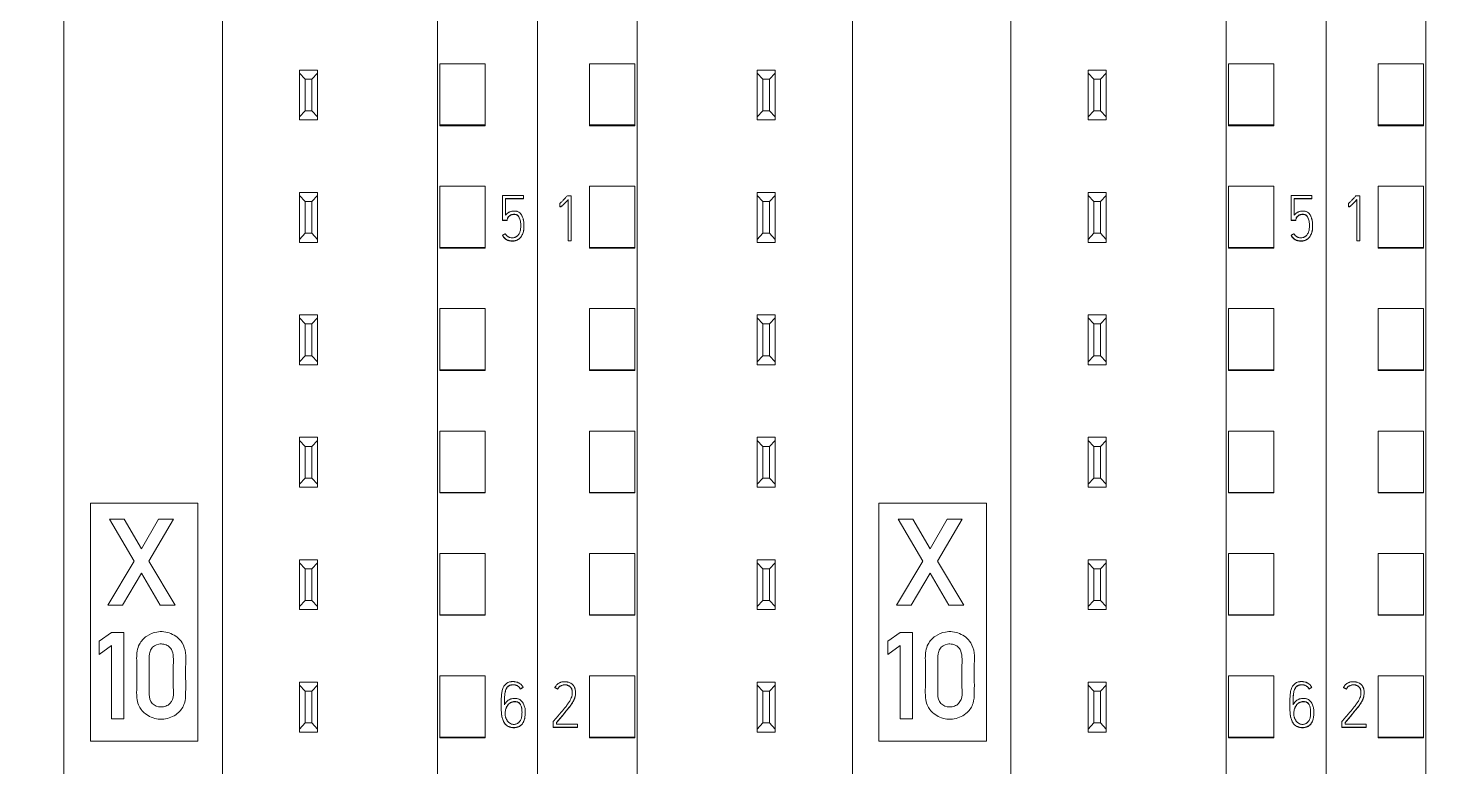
# Model space of a CAD drawing. Header units: millimetres. Extents: x 42151 to 59780, y 37376 to 44547.
# Drawn here: x 48251.8 to 48314.4, y 43255.1 to 43287.7 of the extents above; entities that cross this region are included whole.
import ezdxf

# ---------------------------------------------------------------- set-up
doc = ezdxf.new("R2010")
doc.units = ezdxf.units.MM
doc.set_wipeout_variables(frame=1)
doc.layers.add('000-PI-Oprema', color=30, linetype='Continuous', lineweight=5)
doc.layers.add('SI-ORMAR-Oprema', color=30, linetype='Continuous', lineweight=5)

# ---------------------------------------------------------------- blocks, each defined once
blk = doc.blocks.new('6ES7531-7KF00-0AB0')
at = {"layer": 'SI-ORMAR-Oprema', "linetype": 'Continuous'}
for p, q in [((-26.013, 40.02), (-26.013, 15.837)), ((-19.763, 37.279), (-19.763, 40.02)), ((-29.363, 38.929), (-29.363, 16.929)), ((-23.213, 37.279), (-23.213, 37.279)), ((-23.213, 37.279), (-22.013, 37.279)), ((-23.213, 29.431), (-23.213, 37.279)), ((-23.213, 37.279), (-22.013, 37.279)), ((-22.013, 37.279), (-22.013, 37.279)), ((-22.013, 37.279), (-22.013, 29.431)), ((-19.313, 37.279), (-19.763, 37.279)), ((-19.313, 18.579), (-19.313, 37.279)), ((-18.192, 36.979), (-18.192, 31.479)), ((-22.013, 29.431), (-23.213, 29.431)), ((-23.213, 28.526), (-23.213, 28.526)), ((-23.213, 28.526), (-22.013, 28.526)), ((-23.213, 18.581), (-23.213, 28.526)), ((-23.213, 28.526), (-22.013, 28.526)), ((-22.013, 28.526), (-22.013, 28.526)), ((-22.013, 28.526), (-22.013, 18.581)), ((-18.192, 18.979), (-18.192, 26.479)), ((-22.013, 18.581), (-23.213, 18.581)), ((-19.763, 18.579), (-19.763, 18.579)), ((-19.763, 18.579), (-19.313, 18.579)), ((-19.763, 15.837), (-19.763, 18.579)), ((-19.763, 18.579), (-19.313, 18.579)), ((-19.313, 18.579), (-19.313, 18.579)), ((-29.363, 16.929), (-29.363, 16.446)), ((-26.013, 16.929), (-29.363, 16.929)), ((-17.763, 16.929), (-19.763, 16.929)), ((-26.013, 16.446), (-29.363, 16.446)), ((-29.363, 16.446), (-29.363, 15.837)), ((-17.763, 16.446), (-19.763, 16.446)), ((-17.763, 16.8), (-17.763, 16.329)), ((-17.763, 16.329), (-17.763, -1.738)), ((-26.013, 15.837), (-29.363, 15.837)), ((-29.363, 15.837), (-29.363, 0.893)), ((-17.763, 15.837), (-19.763, 15.837))]:
    blk.add_line(p, q, dxfattribs=at)
blk.add_open_spline([(-17.763, 16.929), (-17.763, 16.929), (-17.763, 16.919), (-17.763, 16.876), (-17.763, 16.828), (-17.763, 16.8)], degree=3, dxfattribs=at)
blk.add_wipeout([(-17.038, 69.029), (17.762, 69.029), (17.762, -77.96), (-17.038, -77.971)]).dxf.layer = 'SI-ORMAR-Oprema'
for p, q in [((-17.038, 56.709), (-17.038, -56.709)), ((17.762, 56.709), (17.762, -56.709)), ((-12.638, 54.429), (-12.638, -54.387)), ((13.362, -54.387), (13.362, 54.429)), ((-3.138, -51.671), (-3.138, 49.229)), ((3.862, 49.229), (3.862, -51.671)), ((-14.738, 34.207), (-14.738, 36.909)), ((-12.738, 36.909), (-14.738, 36.909)), ((-12.738, 34.207), (-12.738, 36.909)), ((-7.338, 36.629), (-6.538, 36.629)), ((-7.338, 36.495), (-7.338, 36.629)), ((-7.338, 34.562), (-7.338, 36.495)), ((-7.088, 36.229), (-7.338, 36.495)), ((-6.538, 36.495), (-6.788, 36.229)), ((-6.538, 36.629), (-6.538, 36.495)), ((-6.538, 36.495), (-6.538, 34.562)), ((7.262, 36.629), (8.062, 36.629)), ((7.262, 36.495), (7.262, 36.629)), ((7.512, 36.229), (7.262, 36.495)), ((7.262, 34.562), (7.262, 36.495)), ((8.062, 36.495), (7.812, 36.229)), ((8.062, 36.629), (8.062, 36.495)), ((8.062, 36.495), (8.062, 34.562)), ((13.462, 34.207), (13.462, 36.909)), ((13.462, 36.909), (15.462, 36.909)), ((15.462, 34.207), (15.462, 36.909)), ((-7.088, 36.229), (-7.088, 34.829)), ((-6.788, 36.229), (-7.088, 36.229)), ((-6.788, 34.829), (-6.788, 36.229)), ((7.812, 36.229), (7.512, 36.229)), ((7.512, 36.229), (7.512, 34.829)), ((7.812, 34.829), (7.812, 36.229)), ((-7.338, 34.562), (-7.088, 34.829)), ((-7.338, 34.429), (-7.338, 34.562)), ((-7.088, 34.829), (-6.788, 34.829)), ((-6.788, 34.829), (-6.538, 34.562)), ((-6.538, 34.562), (-6.538, 34.429)), ((7.262, 34.562), (7.512, 34.829)), ((7.262, 34.429), (7.262, 34.562)), ((7.512, 34.829), (7.812, 34.829)), ((7.812, 34.829), (8.062, 34.562)), ((8.062, 34.562), (8.062, 34.429)), ((-14.738, 34.177), (-14.738, 34.207)), ((-12.738, 34.207), (-14.738, 34.207)), ((-12.738, 34.177), (-14.738, 34.177)), ((-12.738, 34.177), (-12.738, 34.207)), ((-6.538, 34.429), (-7.338, 34.429)), ((8.062, 34.429), (7.262, 34.429)), ((13.462, 34.207), (15.462, 34.207)), ((13.462, 34.177), (13.462, 34.207)), ((13.462, 34.177), (15.462, 34.177)), ((15.462, 34.177), (15.462, 34.207)), ((-14.738, 28.805), (-14.738, 31.508)), ((-12.738, 31.508), (-14.738, 31.508)), ((-12.738, 28.805), (-12.738, 31.508)), ((13.462, 28.805), (13.462, 31.508)), ((13.462, 31.508), (15.462, 31.508)), ((15.462, 28.805), (15.462, 31.508)), ((-16.051, 30.743), (-16.051, 30.737)), ((-15.54, 31.088), (-15.715, 31.088)), ((-15.679, 30.916), (-15.679, 29.104)), ((-15.54, 29.104), (-15.54, 31.088)), ((-7.338, 31.229), (-6.538, 31.229)), ((-7.338, 31.095), (-7.338, 31.229)), ((-7.338, 29.162), (-7.338, 31.095)), ((-7.088, 30.829), (-7.338, 31.095)), ((-6.788, 30.829), (-7.088, 30.829)), ((-7.088, 30.829), (-7.088, 29.429)), ((-6.538, 31.095), (-6.788, 30.829)), ((-6.788, 29.429), (-6.788, 30.829)), ((-6.538, 31.229), (-6.538, 31.095)), ((-6.538, 31.095), (-6.538, 29.162)), ((7.262, 31.229), (8.062, 31.229)), ((7.262, 31.095), (7.262, 31.229)), ((7.262, 29.162), (7.262, 31.095)), ((7.512, 30.829), (7.262, 31.095)), ((7.512, 30.829), (7.512, 29.429)), ((7.812, 30.829), (7.512, 30.829)), ((8.062, 31.095), (7.812, 30.829)), ((7.812, 29.429), (7.812, 30.829)), ((8.062, 31.229), (8.062, 31.095)), ((8.062, 31.095), (8.062, 29.162)), ((16.221, 31.099), (16.221, 30.005)), ((17.144, 31.099), (16.221, 31.099)), ((16.359, 30.226), (16.359, 30.961)), ((16.359, 30.961), (17.144, 30.961)), ((17.144, 30.954), (16.359, 30.954)), ((17.144, 30.961), (17.144, 31.099)), ((17.144, 30.961), (17.144, 30.954)), ((-16.042, 30.596), (-16.042, 30.59)), ((16.221, 30.005), (16.221, 29.998)), ((16.221, 30.005), (16.432, 30.005)), ((16.432, 29.998), (16.221, 29.998)), ((16.432, 30.005), (16.432, 29.998)), ((17.172, 29.74), (17.172, 29.746)), ((-15.679, 29.104), (-15.679, 29.097)), ((-15.679, 29.104), (-15.54, 29.104)), ((-15.54, 29.097), (-15.679, 29.097)), ((-15.54, 29.104), (-15.54, 29.097)), ((-7.338, 29.162), (-7.088, 29.429)), ((-7.338, 29.029), (-7.338, 29.162)), ((-6.538, 29.029), (-7.338, 29.029)), ((-7.088, 29.429), (-6.788, 29.429)), ((-6.788, 29.429), (-6.538, 29.162)), ((-6.538, 29.162), (-6.538, 29.029)), ((7.262, 29.162), (7.512, 29.429)), ((7.262, 29.029), (7.262, 29.162)), ((8.062, 29.029), (7.262, 29.029)), ((7.512, 29.429), (7.812, 29.429)), ((7.812, 29.429), (8.062, 29.162)), ((8.062, 29.162), (8.062, 29.029)), ((16.226, 29.35), (16.226, 29.343)), ((-14.738, 28.778), (-14.738, 28.805)), ((-12.738, 28.805), (-14.738, 28.805)), ((-12.738, 28.778), (-14.738, 28.778)), ((-12.738, 28.778), (-12.738, 28.805)), ((13.462, 28.805), (15.462, 28.805)), ((13.462, 28.778), (13.462, 28.805)), ((13.462, 28.778), (15.462, 28.778)), ((15.462, 28.778), (15.462, 28.805)), ((-14.738, 23.404), (-14.738, 26.106)), ((-12.738, 26.106), (-14.738, 26.106)), ((-12.738, 23.404), (-12.738, 26.106)), ((-7.338, 25.829), (-6.538, 25.829)), ((-7.338, 25.695), (-7.338, 25.829)), ((-7.338, 23.762), (-7.338, 25.695)), ((-7.088, 25.429), (-7.338, 25.695)), ((-6.538, 25.695), (-6.788, 25.429)), ((-6.538, 25.829), (-6.538, 25.695)), ((-6.538, 25.695), (-6.538, 23.762)), ((7.262, 25.829), (8.062, 25.829)), ((7.262, 25.695), (7.262, 25.829)), ((7.262, 23.762), (7.262, 25.695)), ((7.512, 25.429), (7.262, 25.695)), ((8.062, 25.695), (7.812, 25.429)), ((8.062, 25.829), (8.062, 25.695)), ((8.062, 25.695), (8.062, 23.762)), ((13.462, 23.404), (13.462, 26.106)), ((13.462, 26.106), (15.462, 26.106)), ((15.462, 23.404), (15.462, 26.106)), ((-7.088, 25.429), (-7.088, 24.029)), ((-6.788, 25.429), (-7.088, 25.429)), ((-6.788, 24.029), (-6.788, 25.429)), ((7.812, 25.429), (7.512, 25.429)), ((7.512, 25.429), (7.512, 24.029)), ((7.812, 24.029), (7.812, 25.429)), ((-7.338, 23.762), (-7.088, 24.029)), ((-7.088, 24.029), (-6.788, 24.029)), ((-6.788, 24.029), (-6.538, 23.762)), ((7.262, 23.762), (7.512, 24.029)), ((7.512, 24.029), (7.812, 24.029)), ((7.812, 24.029), (8.062, 23.762)), ((-14.738, 23.378), (-14.738, 23.404)), ((-12.738, 23.404), (-14.738, 23.404)), ((-12.738, 23.378), (-14.738, 23.378)), ((-12.738, 23.378), (-12.738, 23.404)), ((-7.338, 23.629), (-7.338, 23.762)), ((-6.538, 23.629), (-7.338, 23.629)), ((-6.538, 23.762), (-6.538, 23.629)), ((7.262, 23.629), (7.262, 23.762)), ((8.062, 23.629), (7.262, 23.629)), ((8.062, 23.762), (8.062, 23.629)), ((13.462, 23.378), (13.462, 23.404)), ((13.462, 23.404), (15.462, 23.404)), ((13.462, 23.378), (15.462, 23.378)), ((15.462, 23.378), (15.462, 23.404)), ((-14.738, 18.002), (-14.738, 20.704)), ((-12.738, 20.704), (-14.738, 20.704)), ((-12.738, 18.002), (-12.738, 20.704)), ((13.462, 18.002), (13.462, 20.704)), ((13.462, 20.704), (15.462, 20.704)), ((15.462, 18.002), (15.462, 20.704)), ((-7.338, 20.429), (-6.538, 20.429)), ((-7.338, 20.295), (-7.338, 20.429)), ((-7.338, 18.362), (-7.338, 20.295)), ((-7.088, 20.029), (-7.338, 20.295)), ((-6.538, 20.295), (-6.788, 20.029)), ((-6.538, 20.429), (-6.538, 20.295)), ((-6.538, 20.295), (-6.538, 18.362)), ((7.262, 20.429), (8.062, 20.429)), ((7.262, 20.295), (7.262, 20.429)), ((7.512, 20.029), (7.262, 20.295)), ((7.262, 18.362), (7.262, 20.295)), ((8.062, 20.295), (7.812, 20.029)), ((8.062, 20.429), (8.062, 20.295)), ((8.062, 20.295), (8.062, 18.362)), ((-7.088, 20.029), (-7.088, 18.629)), ((-6.788, 20.029), (-7.088, 20.029)), ((-6.788, 18.629), (-6.788, 20.029)), ((7.812, 20.029), (7.512, 20.029)), ((7.512, 20.029), (7.512, 18.629)), ((7.812, 18.629), (7.812, 20.029)), ((-7.338, 18.362), (-7.088, 18.629)), ((-7.338, 18.229), (-7.338, 18.362)), ((-6.538, 18.229), (-7.338, 18.229)), ((-7.088, 18.629), (-6.788, 18.629)), ((-6.788, 18.629), (-6.538, 18.362)), ((-6.538, 18.362), (-6.538, 18.229)), ((7.262, 18.362), (7.512, 18.629)), ((7.262, 18.229), (7.262, 18.362)), ((8.062, 18.229), (7.262, 18.229)), ((7.512, 18.629), (7.812, 18.629)), ((7.812, 18.629), (8.062, 18.362)), ((8.062, 18.362), (8.062, 18.229)), ((-14.738, 17.978), (-14.738, 18.002)), ((-12.738, 18.002), (-14.738, 18.002)), ((-12.738, 17.978), (-14.738, 17.978)), ((-12.738, 17.978), (-12.738, 18.002)), ((13.462, 18.002), (15.462, 18.002)), ((13.462, 17.978), (13.462, 18.002)), ((13.462, 17.978), (15.462, 17.978)), ((15.462, 17.978), (15.462, 18.002)), ((-17.038, 16.929), (-17.763, 16.929)), ((-1.963, 17.529), (-1.963, 7.029)), ((2.787, 17.529), (-1.963, 17.529)), ((2.787, 7.029), (2.787, 17.529)), ((-17.038, 16.8), (-17.763, 16.8)), ((-17.038, 16.329), (-17.763, 16.329)), ((-0.027, 14.973), (-1.116, 16.823)), ((-1.116, 16.823), (-0.465, 16.823)), ((-0.465, 16.823), (0.294, 15.507)), ((0.294, 15.507), (1.05, 16.823)), ((1.701, 16.823), (0.612, 14.973)), ((1.05, 16.823), (1.701, 16.823)), ((-14.738, 12.601), (-14.738, 15.303)), ((-12.738, 15.303), (-14.738, 15.303)), ((-12.738, 12.601), (-12.738, 15.303)), ((13.462, 12.601), (13.462, 15.303)), ((13.462, 15.303), (15.462, 15.303)), ((15.462, 12.601), (15.462, 15.303)), ((-7.338, 15.029), (-6.538, 15.029)), ((-7.338, 14.895), (-7.338, 15.029)), ((-7.338, 12.962), (-7.338, 14.895)), ((-7.088, 14.629), (-7.338, 14.895)), ((-7.088, 14.629), (-7.088, 13.229)), ((-6.788, 14.629), (-7.088, 14.629)), ((-6.538, 14.895), (-6.788, 14.629)), ((-6.788, 13.229), (-6.788, 14.629)), ((-6.538, 15.029), (-6.538, 14.895)), ((-6.538, 14.895), (-6.538, 12.962)), ((-1.189, 13.026), (-0.027, 14.973)), ((0.294, 14.439), (-0.54, 13.026)), ((1.125, 13.026), (0.294, 14.439)), ((0.612, 14.973), (1.777, 13.026)), ((7.262, 15.029), (8.062, 15.029)), ((7.262, 14.895), (7.262, 15.029)), ((7.512, 14.629), (7.262, 14.895)), ((7.262, 12.962), (7.262, 14.895)), ((7.812, 14.629), (7.512, 14.629)), ((7.512, 14.629), (7.512, 13.229)), ((8.062, 14.895), (7.812, 14.629)), ((7.812, 13.229), (7.812, 14.629)), ((8.062, 15.029), (8.062, 14.895)), ((8.062, 14.895), (8.062, 12.962)), ((-7.338, 12.962), (-7.088, 13.229)), ((-7.088, 13.229), (-6.788, 13.229)), ((-6.788, 13.229), (-6.538, 12.962)), ((7.262, 12.962), (7.512, 13.229)), ((7.512, 13.229), (7.812, 13.229)), ((7.812, 13.229), (8.062, 12.962)), ((-14.738, 12.578), (-14.738, 12.601)), ((-12.738, 12.601), (-14.738, 12.601)), ((-12.738, 12.578), (-14.738, 12.578)), ((-12.738, 12.578), (-12.738, 12.601)), ((-7.338, 12.829), (-7.338, 12.962)), ((-6.538, 12.829), (-7.338, 12.829)), ((-6.538, 12.962), (-6.538, 12.829)), ((-0.54, 13.026), (-1.189, 13.026)), ((1.777, 13.026), (1.125, 13.026)), ((7.262, 12.829), (7.262, 12.962)), ((8.062, 12.829), (7.262, 12.829)), ((8.062, 12.962), (8.062, 12.829)), ((13.462, 12.578), (13.462, 12.601)), ((13.462, 12.601), (15.462, 12.601)), ((13.462, 12.578), (15.462, 12.578)), ((15.462, 12.578), (15.462, 12.601)), ((-1.026, 11.823), (-1.568, 11.43)), ((-1.568, 11.43), (-1.568, 10.851)), ((-0.478, 11.823), (-1.026, 11.823)), ((-0.478, 8.018), (-0.478, 11.823)), ((-1.568, 10.851), (-1.026, 11.247)), ((-1.026, 11.247), (-1.026, 8.018)), ((-14.738, 7.199), (-14.738, 9.901)), ((-12.738, 9.901), (-14.738, 9.901)), ((-12.738, 7.199), (-12.738, 9.901)), ((-7.338, 9.629), (-6.538, 9.629)), ((-7.338, 9.495), (-7.338, 9.629)), ((-7.338, 7.562), (-7.338, 9.495)), ((-7.088, 9.229), (-7.338, 9.495)), ((-6.538, 9.495), (-6.788, 9.229)), ((-6.538, 9.629), (-6.538, 9.495)), ((-6.538, 9.495), (-6.538, 7.562)), ((7.262, 9.629), (8.062, 9.629)), ((7.262, 9.495), (7.262, 9.629)), ((7.512, 9.229), (7.262, 9.495)), ((7.262, 7.562), (7.262, 9.495)), ((8.062, 9.495), (7.812, 9.229)), ((8.062, 9.629), (8.062, 9.495)), ((8.062, 9.495), (8.062, 7.562)), ((13.462, 7.199), (13.462, 9.901)), ((13.462, 9.901), (15.462, 9.901)), ((15.462, 7.199), (15.462, 9.901)), ((17.137, 9.399), (17.137, 9.393)), ((-16.261, 9.391), (-16.261, 9.385)), ((-16.136, 9.327), (-16.136, 9.321)), ((-15.354, 9.159), (-15.354, 9.165)), ((-7.088, 9.229), (-7.088, 7.829)), ((-6.788, 9.229), (-7.088, 9.229)), ((-6.788, 7.829), (-6.788, 9.229)), ((7.812, 9.229), (7.512, 9.229)), ((7.512, 9.229), (7.512, 7.829)), ((7.812, 7.829), (7.812, 9.229)), ((17.01, 9.333), (17.01, 9.327)), ((16.166, 8.595), (16.166, 8.588)), ((17.229, 8.296), (17.229, 8.302)), ((-16.336, 7.897), (-16.336, 7.642)), ((-16.336, 7.642), (-16.336, 7.636)), ((-16.336, 7.642), (-15.271, 7.642)), ((-15.271, 7.636), (-16.336, 7.636)), ((-16.197, 7.781), (-16.197, 7.847)), ((-15.271, 7.781), (-16.197, 7.781)), ((-15.271, 7.642), (-15.271, 7.781)), ((-15.271, 7.642), (-15.271, 7.636)), ((-7.338, 7.562), (-7.088, 7.829)), ((-7.338, 7.429), (-7.338, 7.562)), ((-7.088, 7.829), (-6.788, 7.829)), ((-6.788, 7.829), (-6.538, 7.562)), ((-6.538, 7.562), (-6.538, 7.429)), ((-1.026, 8.018), (-0.478, 8.018)), ((7.262, 7.562), (7.512, 7.829)), ((7.262, 7.429), (7.262, 7.562)), ((7.512, 7.829), (7.812, 7.829)), ((7.812, 7.829), (8.062, 7.562)), ((8.062, 7.562), (8.062, 7.429)), ((-14.738, 7.178), (-14.738, 7.199)), ((-12.738, 7.199), (-14.738, 7.199)), ((-12.738, 7.178), (-14.738, 7.178)), ((-12.738, 7.178), (-12.738, 7.199)), ((-6.538, 7.429), (-7.338, 7.429)), ((-1.963, 7.029), (2.787, 7.029)), ((8.062, 7.429), (7.262, 7.429)), ((13.462, 7.178), (13.462, 7.199)), ((13.462, 7.199), (15.462, 7.199)), ((13.462, 7.178), (15.462, 7.178)), ((15.462, 7.178), (15.462, 7.199))]:
    blk.add_line(p, q, dxfattribs=at)
for centre, start, end in [((-17.163, 36.979), 83.025, 180), ((-17.163, 36.979), 83.025, 180), ((-17.163, 31.479), 180, 276.975), ((-17.163, 26.479), 83.025, 180), ((-17.163, 26.479), 83.025, 180), ((-17.163, 18.979), 180, 276.975)]:
    blk.add_arc(centre, 1.029, start, end, dxfattribs=at)
for points, knots in [([(-15.715, 31.088), (-15.742, 31.058), (-15.768, 31.028), (-15.823, 30.969), (-15.85, 30.939), (-15.892, 30.896), (-15.905, 30.881), (-15.933, 30.852), (-15.947, 30.838), (-15.976, 30.809), (-15.99, 30.796), (-16.02, 30.769), (-16.035, 30.756), (-16.051, 30.743)], [0, 0, 0, 0, 0.25, 0.25, 0.5, 0.5, 0.625, 0.625, 0.75, 0.75, 0.875, 0.875, 1, 1, 1, 1]), ([(-16.042, 30.596), (-16.037, 30.596), (-16.032, 30.597), (-16.022, 30.599), (-16.017, 30.6), (-16.007, 30.604), (-16.002, 30.606), (-15.994, 30.611), (-15.989, 30.614), (-15.977, 30.622), (-15.968, 30.629), (-15.953, 30.642), (-15.945, 30.648), (-15.922, 30.668), (-15.907, 30.682), (-15.877, 30.71), (-15.863, 30.725), (-15.819, 30.768), (-15.791, 30.798), (-15.735, 30.857), (-15.707, 30.886), (-15.679, 30.916)], [0, 0, 0, 0, 0.03125, 0.03125, 0.0625, 0.0625, 0.09375, 0.09375, 0.125, 0.125, 0.1875, 0.1875, 0.25, 0.25, 0.375, 0.375, 0.5, 0.5, 0.75, 0.75, 1, 1, 1, 1]), ([(-15.679, 30.91), (-15.707, 30.88), (-15.735, 30.85), (-15.791, 30.791), (-15.819, 30.762), (-15.863, 30.719), (-15.877, 30.704), (-15.907, 30.676), (-15.922, 30.662), (-15.945, 30.642), (-15.953, 30.635), (-15.969, 30.622), (-15.977, 30.616), (-15.989, 30.607), (-15.994, 30.605), (-16.003, 30.6), (-16.007, 30.597), (-16.017, 30.594), (-16.022, 30.593), (-16.032, 30.59), (-16.037, 30.59), (-16.042, 30.59)], [0, 0, 0, 0, 0.25, 0.25, 0.5, 0.5, 0.625, 0.625, 0.75, 0.75, 0.8125, 0.8125, 0.875, 0.875, 0.90625, 0.90625, 0.9375, 0.9375, 0.96875, 0.96875, 1, 1, 1, 1]), ([(16.226, 29.35), (16.239, 29.323), (16.252, 29.298), (16.276, 29.262), (16.285, 29.25), (16.304, 29.228), (16.314, 29.218), (16.335, 29.198), (16.347, 29.189), (16.37, 29.172), (16.382, 29.164), (16.407, 29.149), (16.419, 29.142), (16.446, 29.13), (16.46, 29.124), (16.487, 29.115), (16.501, 29.111), (16.53, 29.104), (16.544, 29.101), (16.573, 29.098), (16.588, 29.096), (16.61, 29.095), (16.617, 29.095), (16.632, 29.094), (16.639, 29.094), (16.661, 29.093), (16.675, 29.092), (16.705, 29.093), (16.719, 29.094), (16.748, 29.098), (16.763, 29.1), (16.792, 29.106), (16.806, 29.11), (16.848, 29.124), (16.875, 29.135), (16.913, 29.157), (16.926, 29.165), (16.949, 29.182), (16.961, 29.191), (16.983, 29.211), (16.993, 29.221), (17.013, 29.242), (17.023, 29.254), (17.05, 29.288), (17.066, 29.313), (17.087, 29.351), (17.093, 29.364), (17.106, 29.391), (17.112, 29.404), (17.128, 29.445), (17.137, 29.473), (17.151, 29.529), (17.157, 29.557), (17.164, 29.6), (17.165, 29.615), (17.168, 29.644), (17.17, 29.658), (17.172, 29.702), (17.172, 29.731), (17.172, 29.79), (17.17, 29.848), (17.164, 29.906), (17.156, 29.963), (17.151, 29.992), (17.142, 30.035), (17.139, 30.049), (17.131, 30.078), (17.127, 30.092), (17.113, 30.133), (17.102, 30.16), (17.083, 30.2), (17.076, 30.213), (17.061, 30.238), (17.053, 30.25), (17.027, 30.286), (17.008, 30.308), (16.964, 30.347), (16.939, 30.363), (16.899, 30.383), (16.885, 30.388), (16.857, 30.397), (16.843, 30.401), (16.814, 30.406), (16.8, 30.408), (16.77, 30.41), (16.755, 30.411), (16.726, 30.41), (16.711, 30.41), (16.682, 30.407), (16.668, 30.406), (16.639, 30.401), (16.624, 30.398), (16.596, 30.391), (16.581, 30.387), (16.553, 30.377), (16.54, 30.372), (16.513, 30.359), (16.5, 30.352), (16.475, 30.337), (16.463, 30.329), (16.439, 30.311), (16.428, 30.302), (16.407, 30.282), (16.396, 30.271), (16.377, 30.249), (16.368, 30.238), (16.359, 30.226)], [0, 0, 0, 0, 0.03125, 0.03125, 0.046875, 0.046875, 0.0625, 0.0625, 0.078125, 0.078125, 0.09375, 0.09375, 0.109375, 0.109375, 0.125, 0.125, 0.140625, 0.140625, 0.15625, 0.15625, 0.171875, 0.171875, 0.179687, 0.179687, 0.1875, 0.1875, 0.203125, 0.203125, 0.21875, 0.21875, 0.234375, 0.234375, 0.25, 0.25, 0.28125, 0.28125, 0.296875, 0.296875, 0.3125, 0.3125, 0.328125, 0.328125, 0.34375, 0.34375, 0.375, 0.375, 0.390625, 0.390625, 0.40625, 0.40625, 0.4375, 0.4375, 0.46875, 0.46875, 0.484375, 0.484375, 0.5, 0.5, 0.53125, 0.53125, 0.5625, 0.59375, 0.59375, 0.625, 0.625, 0.640625, 0.640625, 0.65625, 0.65625, 0.6875, 0.6875, 0.703125, 0.703125, 0.71875, 0.71875, 0.75, 0.75, 0.78125, 0.78125, 0.796875, 0.796875, 0.8125, 0.8125, 0.828125, 0.828125, 0.84375, 0.84375, 0.859375, 0.859375, 0.875, 0.875, 0.890625, 0.890625, 0.90625, 0.90625, 0.921875, 0.921875, 0.9375, 0.9375, 0.953125, 0.953125, 0.96875, 0.96875, 0.984375, 0.984375, 1, 1, 1, 1]), ([(16.432, 30.005), (16.432, 30.028), (16.435, 30.051), (16.444, 30.084), (16.448, 30.095), (16.457, 30.116), (16.463, 30.127), (16.475, 30.146), (16.482, 30.155), (16.493, 30.168), (16.497, 30.173), (16.505, 30.181), (16.509, 30.185), (16.531, 30.205), (16.55, 30.218), (16.58, 30.235), (16.59, 30.24), (16.612, 30.249), (16.623, 30.253), (16.656, 30.263), (16.679, 30.267), (16.714, 30.27), (16.725, 30.27), (16.748, 30.27), (16.76, 30.269), (16.795, 30.266), (16.817, 30.261), (16.845, 30.251), (16.85, 30.248), (16.86, 30.243), (16.865, 30.241), (16.88, 30.232), (16.889, 30.225), (16.902, 30.213), (16.906, 30.209), (16.914, 30.2), (16.925, 30.187), (16.935, 30.173), (16.948, 30.154), (16.953, 30.144), (16.964, 30.123), (16.968, 30.112), (16.982, 30.081), (16.989, 30.059), (17.002, 30.015), (17.008, 29.993), (17.015, 29.959), (17.017, 29.948), (17.021, 29.925), (17.025, 29.891), (17.028, 29.857), (17.031, 29.812), (17.032, 29.789), (17.033, 29.721), (17.031, 29.676), (17.024, 29.619), (17.023, 29.608), (17.019, 29.585), (17.017, 29.574), (17.009, 29.54), (17.003, 29.518), (16.988, 29.474), (16.979, 29.453), (16.959, 29.411), (16.947, 29.391), (16.92, 29.354), (16.905, 29.337), (16.881, 29.312), (16.872, 29.305), (16.854, 29.29), (16.844, 29.284), (16.825, 29.271), (16.814, 29.266), (16.793, 29.256), (16.782, 29.252), (16.749, 29.242), (16.726, 29.238), (16.691, 29.235), (16.68, 29.234), (16.657, 29.233), (16.645, 29.233), (16.611, 29.234), (16.588, 29.237), (16.554, 29.244), (16.542, 29.246), (16.52, 29.254), (16.509, 29.258), (16.488, 29.267), (16.478, 29.273), (16.458, 29.285), (16.448, 29.291), (16.42, 29.313), (16.404, 29.329), (16.383, 29.357), (16.376, 29.366), (16.364, 29.387), (16.359, 29.397), (16.354, 29.408)], [0, 0, 0, 0, 0.03125, 0.03125, 0.046875, 0.046875, 0.0625, 0.0625, 0.078125, 0.078125, 0.085937, 0.085937, 0.09375, 0.09375, 0.125, 0.125, 0.140625, 0.140625, 0.15625, 0.15625, 0.1875, 0.1875, 0.203125, 0.203125, 0.21875, 0.21875, 0.25, 0.25, 0.257812, 0.257812, 0.265625, 0.265625, 0.28125, 0.28125, 0.289062, 0.289062, 0.296875, 0.3125, 0.3125, 0.328125, 0.328125, 0.34375, 0.34375, 0.375, 0.375, 0.40625, 0.40625, 0.421875, 0.421875, 0.4375, 0.46875, 0.46875, 0.5, 0.5, 0.5625, 0.5625, 0.578125, 0.578125, 0.59375, 0.59375, 0.625, 0.625, 0.65625, 0.65625, 0.6875, 0.6875, 0.71875, 0.71875, 0.734375, 0.734375, 0.75, 0.75, 0.765625, 0.765625, 0.78125, 0.78125, 0.8125, 0.8125, 0.828125, 0.828125, 0.84375, 0.84375, 0.875, 0.875, 0.890625, 0.890625, 0.90625, 0.90625, 0.921875, 0.921875, 0.9375, 0.9375, 0.96875, 0.96875, 0.984375, 0.984375, 1, 1, 1, 1]), ([(17.033, 29.741), (17.033, 29.747), (17.032, 29.752), (17.032, 29.779), (17.031, 29.802), (17.029, 29.847), (17.027, 29.87), (17.019, 29.937), (17.01, 29.982), (16.991, 30.049), (16.983, 30.071), (16.966, 30.113), (16.956, 30.134), (16.938, 30.163), (16.931, 30.173), (16.917, 30.191), (16.909, 30.2), (16.892, 30.216), (16.883, 30.223), (16.868, 30.233), (16.863, 30.236), (16.853, 30.241), (16.847, 30.243), (16.831, 30.25), (16.82, 30.253), (16.797, 30.259), (16.786, 30.26), (16.763, 30.263), (16.751, 30.264), (16.728, 30.264), (16.716, 30.264), (16.693, 30.262), (16.681, 30.26), (16.658, 30.256), (16.624, 30.249), (16.592, 30.235), (16.561, 30.218), (16.551, 30.212), (16.533, 30.199), (16.523, 30.192), (16.506, 30.176), (16.498, 30.168), (16.487, 30.155), (16.483, 30.15), (16.476, 30.141), (16.473, 30.136), (16.463, 30.121), (16.458, 30.111), (16.448, 30.09), (16.445, 30.078), (16.435, 30.045), (16.432, 30.022), (16.432, 29.998)], [0, 0, 0, 0, 0.013624, 0.013624, 0.075273, 0.075273, 0.136921, 0.136921, 0.260218, 0.260218, 0.321867, 0.321867, 0.383515, 0.383515, 0.414339, 0.414339, 0.445164, 0.445164, 0.475988, 0.475988, 0.4914, 0.4914, 0.506812, 0.506812, 0.537636, 0.537636, 0.568461, 0.568461, 0.599285, 0.599285, 0.630109, 0.630109, 0.660933, 0.660933, 0.691758, 0.753406, 0.753406, 0.78423, 0.78423, 0.815055, 0.815055, 0.845879, 0.845879, 0.861291, 0.861291, 0.876703, 0.876703, 0.907527, 0.907527, 0.938352, 0.938352, 1, 1, 1, 1]), ([(17.172, 29.74), (17.172, 29.719), (17.172, 29.697), (17.169, 29.647), (17.167, 29.618), (17.161, 29.575), (17.159, 29.561), (17.153, 29.532), (17.15, 29.518), (17.139, 29.475), (17.13, 29.447), (17.11, 29.393), (17.098, 29.366), (17.07, 29.314), (17.055, 29.289), (17.028, 29.254), (17.019, 29.243), (17, 29.221), (16.989, 29.21), (16.957, 29.181), (16.933, 29.163), (16.895, 29.141), (16.882, 29.134), (16.855, 29.121), (16.842, 29.116), (16.8, 29.102), (16.772, 29.095), (16.728, 29.089), (16.713, 29.088), (16.684, 29.086), (16.669, 29.086), (16.64, 29.087), (16.625, 29.088), (16.596, 29.09), (16.581, 29.091), (16.552, 29.094), (16.537, 29.097), (16.508, 29.103), (16.494, 29.107), (16.466, 29.116), (16.452, 29.121), (16.425, 29.133), (16.412, 29.14), (16.387, 29.154), (16.374, 29.163), (16.35, 29.18), (16.339, 29.189), (16.317, 29.209), (16.306, 29.219), (16.287, 29.241), (16.278, 29.253), (16.253, 29.29), (16.239, 29.316), (16.226, 29.343)], [0, 0, 0, 0, 0.044434, 0.044434, 0.104157, 0.104157, 0.134018, 0.134018, 0.16388, 0.16388, 0.223602, 0.223602, 0.283325, 0.283325, 0.343048, 0.343048, 0.37291, 0.37291, 0.402771, 0.402771, 0.462494, 0.462494, 0.492355, 0.492355, 0.522217, 0.522217, 0.58194, 0.58194, 0.611801, 0.611801, 0.641663, 0.641663, 0.671524, 0.671524, 0.701386, 0.701386, 0.731247, 0.731247, 0.761108, 0.761108, 0.79097, 0.79097, 0.820831, 0.820831, 0.850693, 0.850693, 0.880554, 0.880554, 0.910416, 0.910416, 0.940277, 0.940277, 1, 1, 1, 1]), ([(0.965, 11.84), (0.808, 11.812), (0.507, 11.687), (0.2, 11.365), (0.059, 10.898), (0.094, 10.47), (0.081, 9.941), (0.091, 9.464), (0.07, 8.985), (0.159, 8.564), (0.396, 8.258), (0.815, 8.01), (1.365, 7.95), (1.924, 8.218), (2.229, 8.684), (2.246, 9.225), (2.244, 9.806), (2.238, 10.389), (2.262, 10.921), (2.139, 11.342), (1.878, 11.618), (1.511, 11.842), (1.176, 11.878), (0.965, 11.84)], [0, 0, 0, 0, 0.046875, 0.09375, 0.125, 0.1875, 0.21875, 0.28125, 0.328125, 0.359375, 0.40625, 0.4375, 0.5, 0.5625, 0.609375, 0.65625, 0.71875, 0.78125, 0.828125, 0.875, 0.90625, 0.9375, 1, 1, 1, 1]), ([(1.275, 11.303), (1.206, 11.316), (0.991, 11.322), (0.722, 11.165), (0.616, 10.805), (0.634, 10.455), (0.628, 10.034), (0.631, 9.611), (0.623, 9.197), (0.638, 8.829), (0.894, 8.553), (1.192, 8.512), (1.55, 8.628), (1.732, 8.964), (1.685, 9.392), (1.705, 9.81), (1.685, 10.271), (1.72, 10.684), (1.652, 11.052), (1.479, 11.24), (1.344, 11.29), (1.275, 11.303)], [0, 0, 0, 0, 0.03125, 0.09375, 0.125, 0.1875, 0.25, 0.3125, 0.375, 0.4375, 0.46875, 0.53125, 0.5625, 0.625, 0.6875, 0.75, 0.8125, 0.890625, 0.9375, 0.96875, 1, 1, 1, 1]), ([(-16.136, 9.327), (-16.125, 9.351), (-16.111, 9.373), (-16.087, 9.403), (-16.079, 9.413), (-16.06, 9.431), (-16.05, 9.439), (-16.019, 9.462), (-15.996, 9.474), (-15.947, 9.494), (-15.923, 9.501), (-15.885, 9.508), (-15.872, 9.51), (-15.846, 9.512), (-15.833, 9.513), (-15.794, 9.512), (-15.768, 9.509), (-15.73, 9.501), (-15.718, 9.497), (-15.693, 9.489), (-15.681, 9.484), (-15.646, 9.468), (-15.624, 9.454), (-15.593, 9.43), (-15.584, 9.421), (-15.566, 9.402), (-15.558, 9.392), (-15.547, 9.376), (-15.543, 9.371), (-15.537, 9.359), (-15.527, 9.342), (-15.52, 9.324), (-15.512, 9.299), (-15.509, 9.287), (-15.503, 9.261), (-15.501, 9.248), (-15.498, 9.223), (-15.497, 9.21), (-15.496, 9.184), (-15.495, 9.171), (-15.496, 9.145), (-15.496, 9.132), (-15.498, 9.107), (-15.499, 9.094), (-15.504, 9.055), (-15.509, 9.03), (-15.519, 8.993), (-15.523, 8.98), (-15.531, 8.956), (-15.536, 8.943), (-15.55, 8.907), (-15.561, 8.884), (-15.585, 8.839), (-15.598, 8.817), (-15.624, 8.773), (-15.638, 8.752), (-15.681, 8.688), (-15.711, 8.646), (-15.803, 8.523), (-15.868, 8.443), (-15.968, 8.325), (-16.001, 8.286), (-16.067, 8.208), (-16.101, 8.169), (-16.168, 8.091), (-16.202, 8.052), (-16.269, 7.974), (-16.303, 7.936), (-16.336, 7.897)], [0, 0, 0, 0, 0.03125, 0.03125, 0.046875, 0.046875, 0.0625, 0.0625, 0.09375, 0.09375, 0.125, 0.125, 0.140625, 0.140625, 0.15625, 0.15625, 0.1875, 0.1875, 0.203125, 0.203125, 0.21875, 0.21875, 0.25, 0.25, 0.265625, 0.265625, 0.28125, 0.28125, 0.289063, 0.289063, 0.296875, 0.3125, 0.3125, 0.328125, 0.328125, 0.34375, 0.34375, 0.359375, 0.359375, 0.375, 0.375, 0.390625, 0.390625, 0.40625, 0.40625, 0.4375, 0.4375, 0.453125, 0.453125, 0.46875, 0.46875, 0.5, 0.5, 0.53125, 0.53125, 0.5625, 0.5625, 0.625, 0.625, 0.75, 0.75, 0.8125, 0.8125, 0.875, 0.875, 0.9375, 0.9375, 1, 1, 1, 1]), ([(-16.197, 7.847), (-16.159, 7.893), (-16.12, 7.939), (-16.042, 8.031), (-16.002, 8.076), (-15.924, 8.168), (-15.885, 8.214), (-15.808, 8.306), (-15.769, 8.352), (-15.693, 8.446), (-15.656, 8.493), (-15.601, 8.565), (-15.583, 8.589), (-15.548, 8.638), (-15.531, 8.663), (-15.497, 8.713), (-15.481, 8.738), (-15.451, 8.79), (-15.437, 8.817), (-15.418, 8.858), (-15.412, 8.871), (-15.401, 8.899), (-15.396, 8.914), (-15.381, 8.957), (-15.374, 8.986), (-15.363, 9.045), (-15.359, 9.075), (-15.355, 9.12), (-15.355, 9.135), (-15.354, 9.165), (-15.354, 9.18), (-15.356, 9.226), (-15.36, 9.256), (-15.368, 9.3), (-15.371, 9.315), (-15.378, 9.344), (-15.383, 9.359), (-15.393, 9.387), (-15.399, 9.401), (-15.413, 9.428), (-15.42, 9.441), (-15.432, 9.46), (-15.436, 9.466), (-15.445, 9.478), (-15.45, 9.484), (-15.465, 9.502), (-15.475, 9.513), (-15.496, 9.534), (-15.507, 9.544), (-15.525, 9.558), (-15.532, 9.563), (-15.544, 9.571), (-15.551, 9.575), (-15.584, 9.594), (-15.611, 9.607), (-15.654, 9.622), (-15.669, 9.626), (-15.698, 9.634), (-15.713, 9.637), (-15.743, 9.642), (-15.758, 9.644), (-15.788, 9.647), (-15.803, 9.648), (-15.833, 9.648), (-15.848, 9.648), (-15.879, 9.647), (-15.894, 9.646), (-15.939, 9.64), (-15.969, 9.634), (-16.012, 9.621), (-16.026, 9.616), (-16.047, 9.606), (-16.054, 9.603), (-16.068, 9.596), (-16.074, 9.593), (-16.107, 9.574), (-16.131, 9.556), (-16.165, 9.526), (-16.176, 9.515), (-16.197, 9.492), (-16.206, 9.481), (-16.233, 9.445), (-16.249, 9.419), (-16.261, 9.391)], [0, 0, 0, 0, 0.0625, 0.0625, 0.125, 0.125, 0.1875, 0.1875, 0.25, 0.25, 0.3125, 0.3125, 0.34375, 0.34375, 0.375, 0.375, 0.40625, 0.40625, 0.4375, 0.4375, 0.453125, 0.453125, 0.46875, 0.46875, 0.5, 0.5, 0.53125, 0.53125, 0.546875, 0.546875, 0.5625, 0.5625, 0.59375, 0.59375, 0.609375, 0.609375, 0.625, 0.625, 0.640625, 0.640625, 0.65625, 0.65625, 0.664062, 0.664062, 0.671875, 0.671875, 0.6875, 0.6875, 0.703125, 0.703125, 0.710937, 0.710937, 0.71875, 0.71875, 0.75, 0.75, 0.765625, 0.765625, 0.78125, 0.78125, 0.796875, 0.796875, 0.8125, 0.8125, 0.828125, 0.828125, 0.84375, 0.84375, 0.875, 0.875, 0.890625, 0.890625, 0.898437, 0.898437, 0.90625, 0.90625, 0.9375, 0.9375, 0.953125, 0.953125, 0.96875, 0.96875, 1, 1, 1, 1]), ([(-15.495, 9.156), (-15.495, 9.167), (-15.496, 9.177), (-15.497, 9.2), (-15.498, 9.213), (-15.501, 9.239), (-15.503, 9.251), (-15.508, 9.277), (-15.511, 9.29), (-15.519, 9.315), (-15.524, 9.327), (-15.532, 9.344), (-15.535, 9.35), (-15.541, 9.362), (-15.545, 9.367), (-15.563, 9.394), (-15.581, 9.413), (-15.606, 9.434), (-15.611, 9.438), (-15.622, 9.445), (-15.638, 9.456), (-15.667, 9.472), (-15.691, 9.482), (-15.715, 9.491), (-15.728, 9.494), (-15.766, 9.503), (-15.792, 9.506), (-15.844, 9.507), (-15.883, 9.503), (-15.921, 9.495), (-15.946, 9.487), (-15.959, 9.483), (-15.983, 9.473), (-15.994, 9.468), (-16.017, 9.455), (-16.028, 9.449), (-16.06, 9.425), (-16.079, 9.407), (-16.103, 9.377), (-16.111, 9.366), (-16.124, 9.344), (-16.131, 9.333), (-16.136, 9.321)], [0, 0, 0, 0, 0.034384, 0.034384, 0.076368, 0.076368, 0.118351, 0.118351, 0.160334, 0.160334, 0.202317, 0.202317, 0.223309, 0.223309, 0.244301, 0.244301, 0.328267, 0.328267, 0.349259, 0.349259, 0.370251, 0.412234, 0.454217, 0.454217, 0.496201, 0.496201, 0.580167, 0.580167, 0.664134, 0.706117, 0.706117, 0.7481, 0.7481, 0.790084, 0.790084, 0.832067, 0.832067, 0.916033, 0.916033, 0.958017, 0.958017, 1, 1, 1, 1]), ([(17.137, 9.399), (17.123, 9.424), (17.107, 9.448), (17.08, 9.482), (17.071, 9.493), (17.051, 9.515), (17.041, 9.525), (17.009, 9.554), (16.985, 9.571), (16.948, 9.593), (16.935, 9.599), (16.909, 9.611), (16.895, 9.617), (16.854, 9.631), (16.826, 9.638), (16.784, 9.646), (16.77, 9.648), (16.741, 9.651), (16.726, 9.653), (16.683, 9.655), (16.654, 9.655), (16.611, 9.651), (16.597, 9.649), (16.569, 9.644), (16.554, 9.641), (16.512, 9.63), (16.485, 9.62), (16.447, 9.6), (16.434, 9.593), (16.41, 9.577), (16.398, 9.568), (16.364, 9.541), (16.343, 9.521), (16.315, 9.489), (16.306, 9.477), (16.289, 9.453), (16.281, 9.441), (16.26, 9.404), (16.247, 9.378), (16.227, 9.323), (16.219, 9.296), (16.205, 9.24), (16.199, 9.212), (16.19, 9.156), (16.187, 9.127), (16.178, 9.042), (16.174, 8.985), (16.169, 8.87), (16.168, 8.813), (16.166, 8.64), (16.165, 8.525), (16.17, 8.382), (16.172, 8.354), (16.176, 8.297), (16.178, 8.268), (16.187, 8.183), (16.196, 8.126), (16.213, 8.056), (16.217, 8.042), (16.225, 8.014), (16.229, 8), (16.243, 7.959), (16.253, 7.932), (16.272, 7.893), (16.278, 7.88), (16.292, 7.855), (16.3, 7.842), (16.323, 7.806), (16.341, 7.783), (16.371, 7.752), (16.382, 7.742), (16.405, 7.724), (16.417, 7.715), (16.453, 7.691), (16.478, 7.678), (16.519, 7.661), (16.532, 7.656), (16.56, 7.646), (16.574, 7.643), (16.616, 7.632), (16.644, 7.627), (16.688, 7.623), (16.702, 7.623), (16.732, 7.622), (16.746, 7.623), (16.789, 7.626), (16.818, 7.63), (16.86, 7.64), (16.874, 7.644), (16.901, 7.654), (16.915, 7.659), (16.955, 7.677), (16.98, 7.691), (17.016, 7.715), (17.027, 7.724), (17.05, 7.743), (17.061, 7.753), (17.091, 7.783), (17.109, 7.806), (17.133, 7.842), (17.14, 7.855), (17.154, 7.881), (17.16, 7.894), (17.176, 7.934), (17.185, 7.962), (17.196, 8.003), (17.199, 8.018), (17.205, 8.046), (17.208, 8.06), (17.215, 8.103), (17.218, 8.132), (17.228, 8.218), (17.231, 8.275), (17.228, 8.361), (17.226, 8.39), (17.22, 8.447), (17.215, 8.476), (17.203, 8.533), (17.195, 8.561), (17.177, 8.617), (17.167, 8.644), (17.141, 8.697), (17.127, 8.722), (17.094, 8.77), (17.076, 8.792), (17.043, 8.822), (17.032, 8.831), (17.008, 8.848), (16.995, 8.856), (16.97, 8.869), (16.956, 8.876), (16.928, 8.886), (16.915, 8.891), (16.872, 8.902), (16.843, 8.907), (16.8, 8.911), (16.785, 8.912), (16.755, 8.912), (16.741, 8.912), (16.697, 8.91), (16.668, 8.906), (16.625, 8.896), (16.611, 8.892), (16.583, 8.883), (16.57, 8.877), (16.53, 8.86), (16.505, 8.845), (16.468, 8.82), (16.457, 8.812), (16.434, 8.793), (16.423, 8.783), (16.391, 8.753), (16.372, 8.731), (16.337, 8.684), (16.322, 8.659), (16.308, 8.633)], [0, 0, 0, 0, 0.015625, 0.015625, 0.023438, 0.023438, 0.03125, 0.03125, 0.046875, 0.046875, 0.054688, 0.054688, 0.0625, 0.0625, 0.078125, 0.078125, 0.085938, 0.085938, 0.09375, 0.09375, 0.109375, 0.109375, 0.117188, 0.117188, 0.125, 0.125, 0.140625, 0.140625, 0.148438, 0.148438, 0.15625, 0.15625, 0.171875, 0.171875, 0.179688, 0.179688, 0.1875, 0.1875, 0.203125, 0.203125, 0.21875, 0.21875, 0.234375, 0.234375, 0.25, 0.25, 0.28125, 0.28125, 0.3125, 0.3125, 0.375, 0.375, 0.390625, 0.390625, 0.40625, 0.40625, 0.4375, 0.4375, 0.445313, 0.445313, 0.453125, 0.453125, 0.46875, 0.46875, 0.476563, 0.476563, 0.484375, 0.484375, 0.5, 0.5, 0.507813, 0.507813, 0.515625, 0.515625, 0.53125, 0.53125, 0.539063, 0.539063, 0.546875, 0.546875, 0.5625, 0.5625, 0.570313, 0.570313, 0.578125, 0.578125, 0.59375, 0.59375, 0.601563, 0.601563, 0.609375, 0.609375, 0.625, 0.625, 0.632813, 0.632813, 0.640625, 0.640625, 0.65625, 0.65625, 0.664063, 0.664063, 0.671875, 0.671875, 0.6875, 0.6875, 0.695313, 0.695313, 0.703125, 0.703125, 0.71875, 0.71875, 0.75, 0.75, 0.765625, 0.765625, 0.78125, 0.78125, 0.796875, 0.796875, 0.8125, 0.8125, 0.828125, 0.828125, 0.84375, 0.84375, 0.851563, 0.851563, 0.859375, 0.859375, 0.867188, 0.867188, 0.875, 0.875, 0.890625, 0.890625, 0.898438, 0.898438, 0.90625, 0.90625, 0.921875, 0.921875, 0.929688, 0.929688, 0.9375, 0.9375, 0.953125, 0.953125, 0.960938, 0.960938, 0.96875, 0.96875, 0.984375, 0.984375, 1, 1, 1, 1]), ([(16.308, 8.633), (16.308, 8.694), (16.309, 8.755), (16.311, 8.846), (16.312, 8.876), (16.314, 8.937), (16.315, 8.967), (16.319, 9.028), (16.321, 9.058), (16.328, 9.119), (16.333, 9.149), (16.342, 9.194), (16.345, 9.209), (16.353, 9.239), (16.357, 9.254), (16.371, 9.298), (16.382, 9.327), (16.401, 9.36), (16.405, 9.367), (16.413, 9.38), (16.417, 9.387), (16.431, 9.406), (16.441, 9.418), (16.457, 9.434), (16.462, 9.44), (16.474, 9.45), (16.48, 9.455), (16.499, 9.469), (16.512, 9.477), (16.533, 9.487), (16.54, 9.49), (16.555, 9.495), (16.562, 9.498), (16.585, 9.504), (16.6, 9.507), (16.63, 9.512), (16.646, 9.514), (16.677, 9.515), (16.692, 9.516), (16.723, 9.515), (16.739, 9.513), (16.769, 9.509), (16.792, 9.505), (16.814, 9.498), (16.829, 9.493), (16.836, 9.49), (16.858, 9.481), (16.871, 9.475), (16.898, 9.459), (16.911, 9.451), (16.929, 9.436), (16.935, 9.431), (16.947, 9.42), (16.952, 9.415), (16.968, 9.398), (16.977, 9.386), (16.995, 9.36), (17.003, 9.347), (17.01, 9.333)], [0, 0, 0, 0, 0.125, 0.125, 0.1875, 0.1875, 0.25, 0.25, 0.3125, 0.3125, 0.375, 0.375, 0.40625, 0.40625, 0.4375, 0.4375, 0.5, 0.5, 0.515625, 0.515625, 0.53125, 0.53125, 0.5625, 0.5625, 0.578125, 0.578125, 0.59375, 0.59375, 0.625, 0.625, 0.640625, 0.640625, 0.65625, 0.65625, 0.6875, 0.6875, 0.71875, 0.71875, 0.75, 0.75, 0.78125, 0.78125, 0.8125, 0.828125, 0.828125, 0.84375, 0.84375, 0.875, 0.875, 0.90625, 0.90625, 0.921875, 0.921875, 0.9375, 0.9375, 0.96875, 0.96875, 1, 1, 1, 1]), ([(17.01, 9.327), (16.996, 9.354), (16.979, 9.38), (16.953, 9.408), (16.947, 9.413), (16.936, 9.424), (16.93, 9.429), (16.912, 9.444), (16.887, 9.461), (16.859, 9.475), (16.83, 9.487), (16.816, 9.492), (16.786, 9.5), (16.771, 9.503), (16.74, 9.507), (16.724, 9.508), (16.678, 9.51), (16.648, 9.508), (16.602, 9.501), (16.587, 9.498), (16.557, 9.49), (16.542, 9.485), (16.521, 9.475), (16.514, 9.471), (16.501, 9.463), (16.494, 9.459), (16.475, 9.446), (16.458, 9.43), (16.442, 9.413), (16.432, 9.401), (16.428, 9.395), (16.414, 9.376), (16.406, 9.363), (16.391, 9.336), (16.384, 9.323), (16.372, 9.294), (16.367, 9.279), (16.353, 9.235), (16.345, 9.206), (16.333, 9.146), (16.329, 9.116), (16.322, 9.055), (16.319, 9.025), (16.315, 8.964), (16.314, 8.933), (16.312, 8.872), (16.311, 8.841), (16.309, 8.749), (16.308, 8.688), (16.308, 8.627)], [0, 0, 0, 0, 0.0625, 0.0625, 0.078125, 0.078125, 0.09375, 0.09375, 0.125, 0.15625, 0.15625, 0.1875, 0.1875, 0.21875, 0.21875, 0.25, 0.25, 0.3125, 0.3125, 0.34375, 0.34375, 0.375, 0.375, 0.390625, 0.390625, 0.40625, 0.40625, 0.4375, 0.453125, 0.453125, 0.46875, 0.46875, 0.5, 0.5, 0.53125, 0.53125, 0.5625, 0.5625, 0.625, 0.625, 0.6875, 0.6875, 0.75, 0.75, 0.8125, 0.8125, 0.875, 0.875, 1, 1, 1, 1]), ([(-15.354, 9.16), (-15.354, 9.138), (-15.355, 9.117), (-15.359, 9.066), (-15.363, 9.036), (-15.372, 8.992), (-15.375, 8.977), (-15.383, 8.948), (-15.387, 8.933), (-15.397, 8.905), (-15.402, 8.891), (-15.413, 8.863), (-15.419, 8.849), (-15.438, 8.808), (-15.452, 8.782), (-15.483, 8.73), (-15.499, 8.704), (-15.532, 8.654), (-15.549, 8.629), (-15.585, 8.581), (-15.602, 8.556), (-15.657, 8.485), (-15.694, 8.438), (-15.77, 8.345), (-15.809, 8.299), (-15.886, 8.207), (-15.925, 8.161), (-16.003, 8.07), (-16.042, 8.024), (-16.12, 7.932), (-16.159, 7.887), (-16.197, 7.841)], [0, 0, 0, 0, 0.040253, 0.040253, 0.096709, 0.096709, 0.124936, 0.124936, 0.153164, 0.153164, 0.181392, 0.181392, 0.20962, 0.20962, 0.266076, 0.266076, 0.322531, 0.322531, 0.378987, 0.378987, 0.435443, 0.435443, 0.548354, 0.548354, 0.661266, 0.661266, 0.774177, 0.774177, 0.887089, 0.887089, 1, 1, 1, 1]), ([(16.581, 8.727), (16.607, 8.741), (16.634, 8.752), (16.677, 8.762), (16.691, 8.765), (16.721, 8.769), (16.75, 8.771), (16.779, 8.771), (16.809, 8.77), (16.824, 8.768), (16.853, 8.763), (16.867, 8.759), (16.895, 8.75), (16.909, 8.744), (16.934, 8.73), (16.946, 8.722), (16.968, 8.702), (16.979, 8.692), (16.997, 8.669), (17.005, 8.657), (17.02, 8.632), (17.027, 8.618), (17.045, 8.578), (17.054, 8.551), (17.065, 8.508), (17.068, 8.494), (17.073, 8.465), (17.075, 8.451), (17.081, 8.407), (17.083, 8.378), (17.085, 8.32), (17.085, 8.291), (17.083, 8.204), (17.078, 8.146), (17.061, 8.06), (17.053, 8.031), (17.038, 7.99), (17.033, 7.976), (17.02, 7.95), (17.013, 7.937), (16.99, 7.9), (16.972, 7.877), (16.945, 7.851), (16.94, 7.846), (16.929, 7.837), (16.923, 7.832), (16.906, 7.819), (16.893, 7.811), (16.868, 7.797), (16.854, 7.791), (16.827, 7.78), (16.798, 7.772), (16.77, 7.767), (16.74, 7.765), (16.725, 7.764), (16.696, 7.766), (16.681, 7.768), (16.653, 7.773), (16.638, 7.777), (16.596, 7.791), (16.57, 7.805), (16.534, 7.829), (16.522, 7.838), (16.499, 7.857), (16.478, 7.877), (16.459, 7.899), (16.44, 7.922), (16.432, 7.934), (16.407, 7.971), (16.394, 7.997), (16.377, 8.037), (16.372, 8.051), (16.363, 8.079), (16.359, 8.093), (16.349, 8.136), (16.344, 8.164), (16.341, 8.208), (16.34, 8.223), (16.339, 8.252), (16.34, 8.266), (16.342, 8.31), (16.345, 8.339), (16.356, 8.397), (16.364, 8.425), (16.378, 8.466), (16.383, 8.48), (16.395, 8.507), (16.401, 8.52), (16.421, 8.559), (16.436, 8.584), (16.462, 8.619), (16.471, 8.63), (16.49, 8.653), (16.5, 8.664), (16.532, 8.694), (16.555, 8.712), (16.581, 8.727)], [0, 0, 0, 0, 0.03125, 0.03125, 0.046875, 0.046875, 0.0625, 0.078125, 0.078125, 0.09375, 0.09375, 0.109375, 0.109375, 0.125, 0.125, 0.140625, 0.140625, 0.15625, 0.15625, 0.171875, 0.171875, 0.1875, 0.1875, 0.21875, 0.21875, 0.234375, 0.234375, 0.25, 0.25, 0.28125, 0.28125, 0.3125, 0.3125, 0.375, 0.375, 0.40625, 0.40625, 0.421875, 0.421875, 0.4375, 0.4375, 0.46875, 0.46875, 0.476563, 0.476563, 0.484375, 0.484375, 0.5, 0.5, 0.515625, 0.515625, 0.53125, 0.546875, 0.546875, 0.5625, 0.5625, 0.578125, 0.578125, 0.59375, 0.59375, 0.625, 0.625, 0.640625, 0.640625, 0.65625, 0.671875, 0.671875, 0.6875, 0.6875, 0.71875, 0.71875, 0.734375, 0.734375, 0.75, 0.75, 0.78125, 0.78125, 0.796875, 0.796875, 0.8125, 0.8125, 0.84375, 0.84375, 0.875, 0.875, 0.890625, 0.890625, 0.90625, 0.90625, 0.9375, 0.9375, 0.953125, 0.953125, 0.96875, 0.96875, 1, 1, 1, 1]), ([(17.229, 8.296), (17.229, 8.25), (17.227, 8.204), (17.219, 8.129), (17.215, 8.101), (17.208, 8.058), (17.206, 8.044), (17.2, 8.015), (17.197, 8.001), (17.186, 7.959), (17.177, 7.931), (17.161, 7.891), (17.155, 7.878), (17.142, 7.852), (17.135, 7.839), (17.111, 7.802), (17.093, 7.78), (17.063, 7.749), (17.053, 7.739), (17.03, 7.72), (17.019, 7.711), (16.983, 7.687), (16.957, 7.672), (16.918, 7.654), (16.904, 7.649), (16.877, 7.639), (16.863, 7.635), (16.821, 7.624), (16.792, 7.62), (16.749, 7.617), (16.734, 7.616), (16.705, 7.616), (16.69, 7.617), (16.647, 7.621), (16.618, 7.626), (16.576, 7.636), (16.562, 7.64), (16.534, 7.649), (16.521, 7.654), (16.481, 7.67), (16.455, 7.684), (16.425, 7.703), (16.419, 7.707), (16.407, 7.716), (16.401, 7.72), (16.384, 7.734), (16.373, 7.744), (16.343, 7.775), (16.325, 7.797), (16.301, 7.834), (16.294, 7.846), (16.279, 7.872), (16.273, 7.884), (16.255, 7.924), (16.244, 7.95), (16.225, 8.005), (16.217, 8.033), (16.204, 8.089), (16.198, 8.117), (16.188, 8.174), (16.181, 8.231), (16.176, 8.288), (16.172, 8.346), (16.171, 8.374), (16.167, 8.465), (16.166, 8.527), (16.166, 8.588)], [0, 0, 0, 0, 0.061961, 0.061961, 0.100808, 0.100808, 0.120232, 0.120232, 0.139655, 0.139655, 0.178502, 0.178502, 0.197926, 0.197926, 0.217349, 0.217349, 0.256196, 0.256196, 0.27562, 0.27562, 0.295043, 0.295043, 0.33389, 0.33389, 0.353314, 0.353314, 0.372737, 0.372737, 0.411584, 0.411584, 0.431008, 0.431008, 0.450431, 0.450431, 0.489278, 0.489278, 0.508702, 0.508702, 0.528125, 0.528125, 0.566972, 0.566972, 0.576684, 0.576684, 0.586396, 0.586396, 0.605819, 0.605819, 0.644666, 0.644666, 0.66409, 0.66409, 0.683513, 0.683513, 0.72236, 0.72236, 0.761207, 0.761207, 0.800054, 0.800054, 0.838901, 0.877748, 0.877748, 0.916595, 0.916595, 1, 1, 1, 1]), ([(16.581, 8.72), (16.555, 8.706), (16.532, 8.688), (16.5, 8.658), (16.49, 8.647), (16.471, 8.625), (16.462, 8.613), (16.436, 8.578), (16.421, 8.553), (16.401, 8.514), (16.395, 8.501), (16.383, 8.474), (16.378, 8.46), (16.364, 8.418), (16.356, 8.39), (16.348, 8.347), (16.346, 8.333), (16.342, 8.304), (16.341, 8.289), (16.34, 8.264), (16.34, 8.253), (16.34, 8.243)], [0, 0, 0, 0, 0.157122, 0.157122, 0.235682, 0.235682, 0.314243, 0.314243, 0.471365, 0.471365, 0.549925, 0.549925, 0.628486, 0.628486, 0.785608, 0.785608, 0.864168, 0.864168, 0.942729, 0.942729, 1, 1, 1, 1]), ([(17.002, 8.655), (16.997, 8.662), (16.992, 8.669), (16.977, 8.687), (16.967, 8.697), (16.951, 8.711), (16.945, 8.716), (16.933, 8.724), (16.926, 8.728), (16.907, 8.739), (16.894, 8.744), (16.866, 8.753), (16.851, 8.757), (16.823, 8.762), (16.808, 8.763), (16.779, 8.765), (16.764, 8.765), (16.72, 8.763), (16.691, 8.76), (16.649, 8.749), (16.634, 8.745), (16.614, 8.737), (16.607, 8.734), (16.594, 8.727), (16.587, 8.724), (16.581, 8.72)], [0, 0, 0, 0, 0.053837, 0.053837, 0.148453, 0.148453, 0.195761, 0.195761, 0.243069, 0.243069, 0.337686, 0.337686, 0.432302, 0.432302, 0.526918, 0.526918, 0.621535, 0.621535, 0.810767, 0.810767, 0.905384, 0.905384, 0.952692, 0.952692, 1, 1, 1, 1])]:
    blk.add_open_spline(points, degree=3, knots=knots, dxfattribs=at)
for points, weights in [([(-16.051, 30.743), (-16.046, 30.669), (-16.042, 30.596)], [0.499999998919, 0.500000001081, 0.499999998919]), ([(-16.042, 30.59), (-16.046, 30.663), (-16.051, 30.737)], [0.500000017205, 0.499999982795, 0.500000017205]), ([(16.354, 29.408), (16.29, 29.379), (16.226, 29.35)], [0.500000038028, 0.499999961972, 0.500000038028]), ([(17.01, 9.333), (17.074, 9.366), (17.137, 9.399)], [0.500000084253, 0.499999915747, 0.500000084253]), ([(-16.261, 9.391), (-16.199, 9.359), (-16.136, 9.327)], [0.500000091748, 0.499999908252, 0.500000091748]), ([(-16.136, 9.321), (-16.199, 9.353), (-16.261, 9.385)], [0.500000209707, 0.499999790293, 0.500000209707]), ([(17.137, 9.393), (17.074, 9.36), (17.01, 9.327)], [0.499999905002, 0.500000094998, 0.499999905002])]:
    blk.add_rational_spline(points, weights, degree=2, dxfattribs=at)

msp = doc.modelspace()

# ---------------------------------------------------------------- block references
at = {"layer": '000-PI-Oprema', "ltscale": 0.25}
msp.add_blockref('6ES7531-7KF00-0AB0', (48326.065, 43249.218), dxfattribs=at)

# ---------------------------------------------------------------- next in the draw order: block references
msp.add_blockref('6ES7531-7KF00-0AB0', (48291.265, 43249.218), dxfattribs=at)

# ---------------------------------------------------------------- next in the draw order: block references
msp.add_blockref('6ES7531-7KF00-0AB0', (48256.465, 43249.218), dxfattribs=at)

doc.saveas('drawing.dxf')
